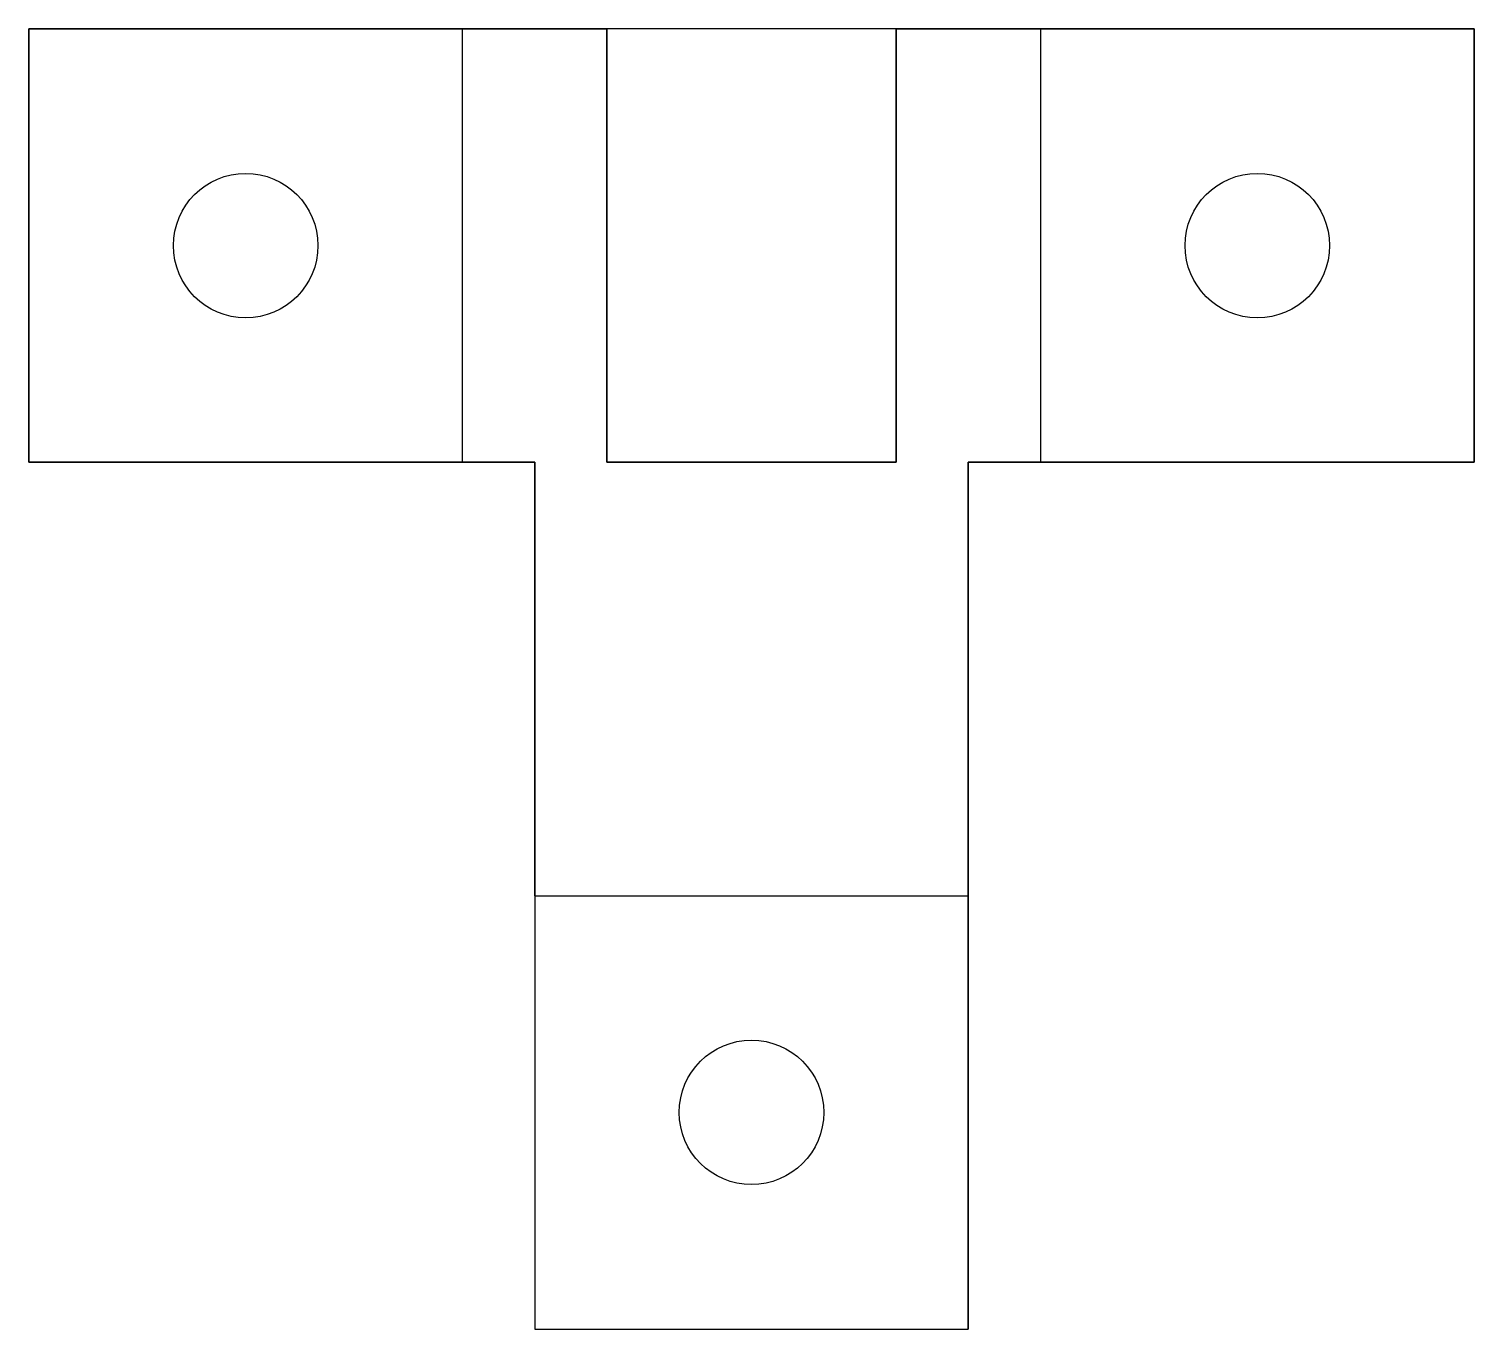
# Model space of a CAD drawing. Extents: x 0 to 20, y 0 to 18.
import ezdxf

# ---------------------------------------------------------------- set-up
doc = ezdxf.new("R2010")
doc.units = 0
doc.layers.get('0').update_dxf_attribs({"linetype": 'CONTINUOUS'})

# ---------------------------------------------------------------- blocks, each defined once
blk = doc.blocks.new('*U14')
at = {"color": 7}
for p, q in [((6, 18, 6), (0, 18, 6)), ((0, 18, 4), (8, 18, 4)), ((0, 18, 6), (0, 12, 6)), ((0, 12, 4), (0, 18, 4)), ((0, 18, 4), (0, 18, 6)), ((6, 12, 6), (6, 18, 6)), ((6, 12, 5), (6, 18, 5)), ((6, 18, 5), (6, 18, 6)), ((14, 18, 5), (6, 18, 5)), ((8, 12, 4), (8, 18, 4)), ((8, 18), (8, 18, 4)), ((12, 18), (8, 18)), ((8, 18), (8, 12)), ((12, 18, 4), (20, 18, 4)), ((12, 18, 4), (12, 12, 4)), ((12, 18, 4), (12, 18)), ((12, 12), (12, 18)), ((20, 18, 6), (14, 18, 6)), ((14, 18, 6), (14, 12, 6)), ((14, 18, 5), (14, 12, 5)), ((14, 18, 5), (14, 18, 6)), ((20, 12, 6), (20, 18, 6)), ((20, 18, 4), (20, 12, 4)), ((20, 18, 6), (20, 18, 4)), ((3, 16, 4), (3, 16, 6)), ((17, 16, 4), (17, 16, 6)), ((2, 15, 4), (2, 15, 6)), ((4, 15, 4), (4, 15, 6)), ((16, 15, 4), (16, 15, 6)), ((18, 15, 4), (18, 15, 6)), ((3, 14, 4), (3, 14, 6)), ((17, 14, 4), (17, 14, 6)), ((0, 12, 4), (0, 12, 6)), ((0, 12, 6), (6, 12, 6)), ((7, 12, 4), (0, 12, 4)), ((6, 12, 6), (6, 12, 5)), ((6, 12, 5), (7, 12, 5)), ((7, 12, 4), (7, 0, 4)), ((7, 6, 5), (7, 12, 5)), ((7, 12, 4), (7, 12, 5)), ((12, 12, 4), (8, 12, 4)), ((8, 12, 4), (8, 12)), ((8, 12), (12, 12)), ((12, 12), (12, 12, 4)), ((13, 0, 4), (13, 12, 4)), ((13, 12, 5), (13, 6, 5)), ((13, 12, 5), (13, 12, 4)), ((13, 12, 5), (14, 12, 5)), ((20, 12, 4), (13, 12, 4)), ((14, 12, 6), (20, 12, 6)), ((14, 12, 6), (14, 12, 5)), ((20, 12, 4), (20, 12, 6)), ((7, 6, 6), (13, 6, 6)), ((7, 6, 5), (7, 6, 6)), ((7, 6, 6), (7, 0, 6)), ((7, 6, 5), (13, 6, 5)), ((13, 6, 5), (13, 6, 6)), ((13, 6, 6), (13, 0, 6)), ((10, 4, 4), (10, 4, 6)), ((9, 3, 4), (9, 3, 6)), ((11, 3, 4), (11, 3, 6)), ((10, 2, 4), (10, 2, 6)), ((7, 0, 4), (7, 0, 6)), ((7, 0, 6), (13, 0, 6)), ((7, 0, 4), (13, 0, 4)), ((13, 0, 6), (13, 0, 4))]:
    blk.add_line(p, q, dxfattribs=at)
for centre in [(3, 15, 6), (3, 15, 4), (17, 15, 6), (17, 15, 4), (10, 3, 6), (10, 3, 4)]:
    blk.add_circle(centre, 1, dxfattribs=at)

msp = doc.modelspace()

# ---------------------------------------------------------------- block references
msp.add_blockref('*U14', (0, 0))

doc.saveas('drawing.dxf')
